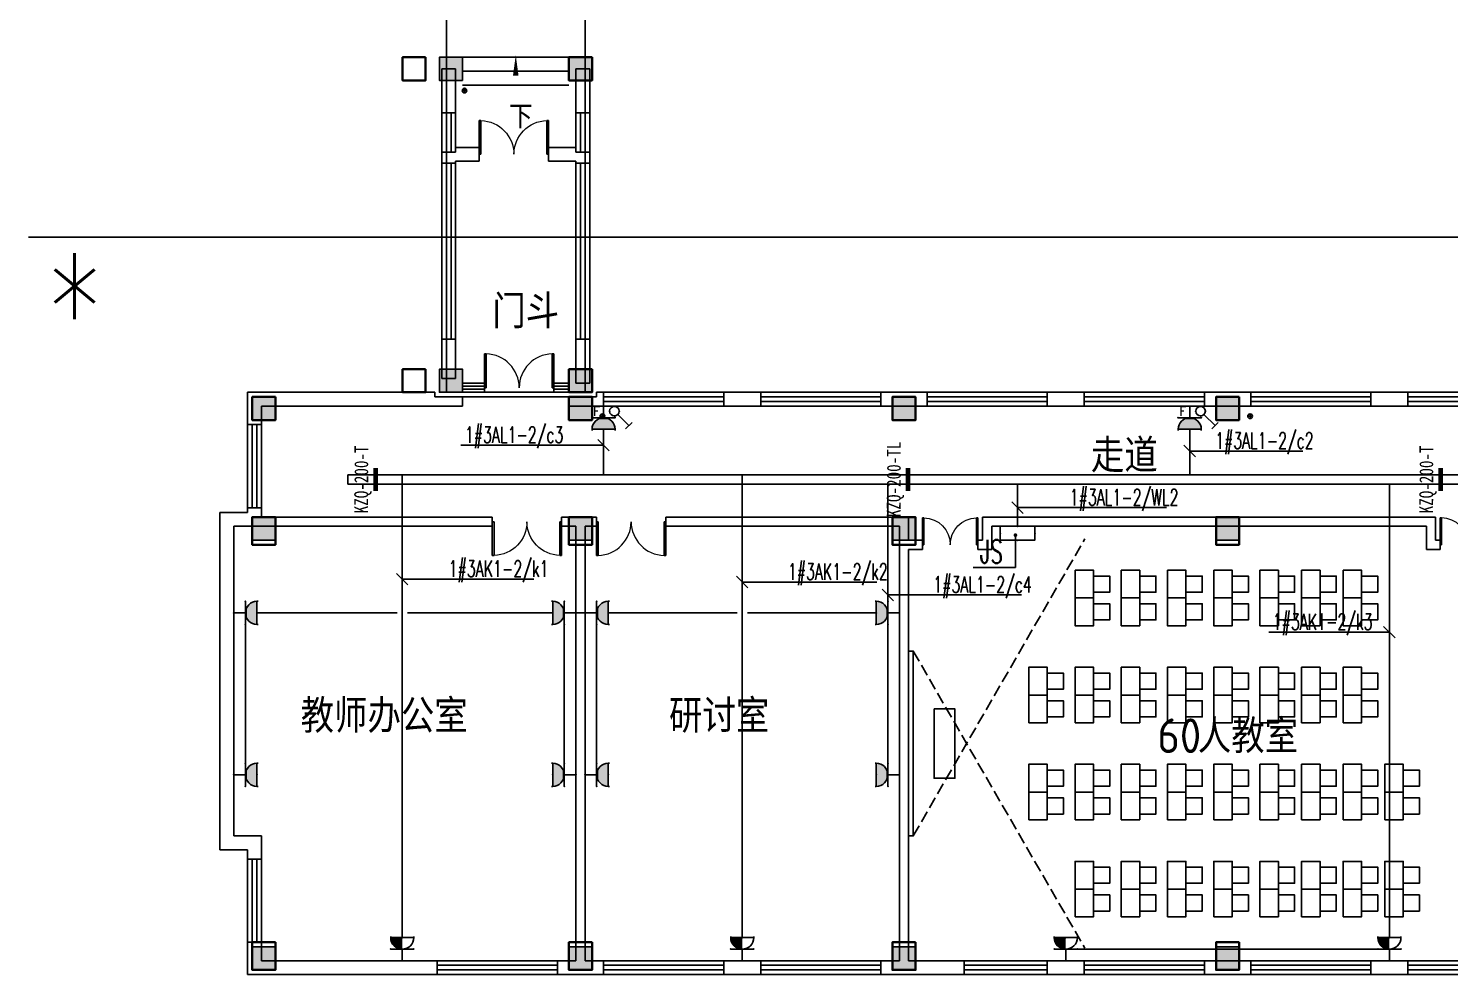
# Model space of a CAD drawing. Extents: x 0 to 302064749, y -59725395 to 1524223.
# Drawn here: x 2056187 to 2086932, y 1418674 to 1439149 of the extents above; entities that cross this region are included whole.
import ezdxf
from ezdxf.enums import TextEntityAlignment as Align

# ---------------------------------------------------------------- set-up
doc = ezdxf.new("R2010")
doc.units = 0
doc.header["$LTSCALE"] = 1000
doc.linetypes.add('DASH', pattern=[0.35, 0.25, -0.1])
for name, color, linetype in [('0-底图', 7, 'Continuous'), ('CABLETRAY', 4, 'Continuous'), ('COLU', 7, 'Continuous'), ('COLU_HATCH', 251, 'Continuous'), ('CURTWALL', 4, 'Continuous'), ('D', 7, 'Continuous'), ('DIM-照明', 3, 'Continuous'), ('DIM_SYMB', 3, 'Continuous'), ('EQUIP-插座', 3, 'Continuous'), ('EQUIP-照明', 3, 'Continuous'), ('EQUIP-箱柜', 3, 'Continuous'), ('PUB_TEXT', 7, 'Continuous'), ('STAIR', 2, 'Continuous'), ('TEL_LEAD', 3, 'Continuous'), ('TEXT', 7, 'Continuous'), ('WALL', 2, 'Continuous'), ('WINDOW', 4, 'Continuous'), ('WIRE-照明', 6, 'Continuous'), ('家具', 8, 'Continuous'), ('抗震支吊架', 2, 'Continuous'), ('排水', 153, 'Continuous'), ('看线', 30, 'Continuous')]:
    doc.layers.add(name, color=color, linetype=linetype)
doc.layers.add('砼柱', color=2, linetype='Continuous', lineweight=35)
doc.styles.add('_TCH_DIM', font='SIMPLEX', dxfattribs={"width": 0.8, "height": 5, "bigfont": 'HZTXT'})
doc.styles.add('_TEL_DIM', font='simplex.shx', dxfattribs={"width": 0.8, "height": 3.5, "bigfont": 'gbcbig.shx'})
doc.styles.add('kzcad', font='', dxfattribs={"width": 0.8})
doc.styles.get("Standard").update_dxf_attribs({"font": 'geniso.shx', "bigfont": 'hztxt.shx'})
doc.styles.get('kzcad').set_extended_font_data('SimSun')

# ---------------------------------------------------------------- blocks, each defined once
blk = doc.blocks.new('$equip$00001764')
for p, q in [((-0.5, 1.05), (-0.5, 1)), ((-0.5, 1), (0.5, 1)), ((0.5, 1.05), (0.5, 1)), ((0.5, 0.5), (-0.5, 0.5)), ((0, 0.5), (0, 0))]:
    blk.add_line(p, q)
blk.add_arc((0, 1), 0.5, 180, 0)
for p in [(-0.5, 0.5), (0, 0), (0.5, 0.5)]:
    blk.add_point(p)
for points in [[(0.433, 0.75), (-0.433, 0.75), (0.5, 1), (-0.5, 1)], [(0.25, 0.567), (-0.25, 0.567), (0.433, 0.75), (-0.433, 0.75)], [(0, 0.5), (0, 0.5), (0.25, 0.567), (-0.25, 0.567)]]:
    blk.add_solid(points)
at = {"color": 7, "style": '_TEL_DIM'}
blk.add_attdef('$TEXT$', text='', height=0.4, dxfattribs=at).set_placement((0.303, 0.211), align=Align.MIDDLE_CENTER)
at = {"color": 7, "style": '_TEL_DIM', "flags": 1}
blk.add_attdef('A', text='', height=0.00002, dxfattribs=at).set_placement((0, 0), align=Align.MIDDLE_CENTER)
blk = doc.blocks.new('$equip$00002327')
for p, q in [((0.147, 0.356), (0.625, 0.833)), ((0.484, 0.975), (0.766, 0.692))]:
    blk.add_line(p, q)
blk.add_circle((0, 0.208), 0.208)
for p in [(-0.208, 0.208), (0, 0.417), (0, 0), (0.208, 0.208)]:
    blk.add_point(p)
at = {"color": 7, "flags": 1}
blk.add_attdef('A', text='', height=0.00002, dxfattribs=at).set_placement((0, 0), align=Align.MIDDLE_CENTER)
blk = doc.blocks.new('$equip$00001239')
for p, q in [((-0.5, 1.05), (-0.5, 1)), ((0.5, 1), (-0.5, 1)), ((0.5, 1.05), (0.5, 1)), ((0.5, 0.5), (-0.5, 0.5)), ((0, 0.5), (0, 0))]:
    blk.add_line(p, q)
blk.add_arc((0, 1), 0.5, 180, 0)
for points in [[(0, 0.75), (-0.433, 0.75), (0, 1), (-0.5, 1)], [(0, 0.567), (-0.25, 0.567), (0, 0.75), (-0.433, 0.75)], [(0, 0.5), (0, 0.5), (0, 0.567), (-0.25, 0.567)]]:
    blk.add_solid(points)
at = {"layer": 'EQUIP-照明'}
for p in [(0, 1), (-0.5, 0.5), (0, 0), (0.5, 0.5)]:
    blk.add_point(p, dxfattribs=at)
at = {"layer": 'EQUIP-照明', "flags": 9}
blk.add_attdef('A', (0, 0), '', height=0.00002, dxfattribs=at)
blk = doc.blocks.new('$equip$00001237')
for p, q in [((-0.5, 1.05), (-0.5, 1)), ((-0.5, 1), (0.5, 1)), ((0.5, 1.05), (0.5, 1)), ((0.5, 0.5), (-0.5, 0.5)), ((0, 0.5), (0, 0))]:
    blk.add_line(p, q)
blk.add_arc((0, 1), 0.5, 180, 0)
for p in [(0, 1), (-0.5, 0.5), (0, 0), (0.5, 0.5)]:
    blk.add_point(p)
for points in [[(0.433, 0.75), (-0.433, 0.75), (0.5, 1), (-0.5, 1)], [(0.25, 0.567), (-0.25, 0.567), (0.433, 0.75), (-0.433, 0.75)], [(0, 0.5), (0, 0.5), (0.25, 0.567), (-0.25, 0.567)]]:
    blk.add_solid(points)
at = {"flags": 9}
blk.add_attdef('A', (0, 0), '', height=0.00002, dxfattribs=at)
blk = doc.blocks.new('gfhj')
at = {"layer": 'WIRE-照明'}
blk.add_line((2103990, -75075), (2053563, -75075), dxfattribs=at)
at = {"layer": 'D', "style": '_TEL_DIM', "width": 0.8}
blk.add_text('*', height=2500, dxfattribs=at).set_placement((2053876, -77918))
blk = doc.blocks.new('js')
at = {"layer": '家具', "linetype": 'DASH'}
for points in [[(569568, 805988), (573281, 812418)], [(569568, 809988), (573281, 803558)]]:
    blk.add_lwpolyline(points, dxfattribs=at)
at = {"layer": '家具'}
for points in [[(573068, 811738), (573068, 811138), (573468, 811138), (573468, 811738)], [(574068, 811738), (574068, 811138), (574468, 811138), (574468, 811738)], [(575068, 811738), (575068, 811138), (575468, 811138), (575468, 811738)], [(576068, 811738), (576068, 811138), (576468, 811138), (576468, 811738)], [(577068, 811738), (577068, 811138), (577468, 811138), (577468, 811738)], [(577968, 811738), (577968, 811138), (578368, 811138), (578368, 811738)], [(578868, 811738), (578868, 811138), (579268, 811138), (579268, 811738)], [(573468, 811613), (573468, 811263), (573818, 811263), (573818, 811613)], [(574468, 811613), (574468, 811263), (574818, 811263), (574818, 811613)], [(575468, 811613), (575468, 811263), (575818, 811263), (575818, 811613)], [(576468, 811613), (576468, 811263), (576818, 811263), (576818, 811613)], [(577468, 811613), (577468, 811263), (577818, 811263), (577818, 811613)], [(578368, 811613), (578368, 811263), (578718, 811263), (578718, 811613)], [(579268, 811613), (579268, 811263), (579618, 811263), (579618, 811613)], [(573068, 811138), (573068, 810538), (573468, 810538), (573468, 811138)], [(574068, 811138), (574068, 810538), (574468, 810538), (574468, 811138)], [(575068, 811138), (575068, 810538), (575468, 810538), (575468, 811138)], [(576068, 811138), (576068, 810538), (576468, 810538), (576468, 811138)], [(577068, 811138), (577068, 810538), (577468, 810538), (577468, 811138)], [(577968, 811138), (577968, 810538), (578368, 810538), (578368, 811138)], [(578868, 811138), (578868, 810538), (579268, 810538), (579268, 811138)], [(573468, 811013), (573468, 810663), (573818, 810663), (573818, 811013)], [(574468, 811013), (574468, 810663), (574818, 810663), (574818, 811013)], [(575468, 811013), (575468, 810663), (575818, 810663), (575818, 811013)], [(576468, 811013), (576468, 810663), (576818, 810663), (576818, 811013)], [(577468, 811013), (577468, 810663), (577818, 810663), (577818, 811013)], [(578368, 811013), (578368, 810663), (578718, 810663), (578718, 811013)], [(579268, 811013), (579268, 810663), (579618, 810663), (579618, 811013)], [(569468, 805988), (569468, 809988), (569568, 809988), (569568, 805988)], [(572068, 809038), (572068, 809638), (572468, 809638), (572468, 809038)], [(573068, 809038), (573068, 809638), (573468, 809638), (573468, 809038)], [(574068, 809038), (574068, 809638), (574468, 809638), (574468, 809038)], [(575068, 809038), (575068, 809638), (575468, 809638), (575468, 809038)], [(576068, 809038), (576068, 809638), (576468, 809638), (576468, 809038)], [(577068, 809038), (577068, 809638), (577468, 809638), (577468, 809038)], [(577968, 809038), (577968, 809638), (578368, 809638), (578368, 809038)], [(578868, 809038), (578868, 809638), (579268, 809638), (579268, 809038)], [(572468, 809163), (572468, 809513), (572818, 809513), (572818, 809163)], [(573468, 809163), (573468, 809513), (573818, 809513), (573818, 809163)], [(574468, 809163), (574468, 809513), (574818, 809513), (574818, 809163)], [(575468, 809163), (575468, 809513), (575818, 809513), (575818, 809163)], [(576468, 809163), (576468, 809513), (576818, 809513), (576818, 809163)], [(577468, 809163), (577468, 809513), (577818, 809513), (577818, 809163)], [(578368, 809163), (578368, 809513), (578718, 809513), (578718, 809163)], [(579268, 809163), (579268, 809513), (579618, 809513), (579618, 809163)], [(572068, 808438), (572068, 809038), (572468, 809038), (572468, 808438)], [(572468, 808563), (572468, 808913), (572818, 808913), (572818, 808563)], [(573068, 808438), (573068, 809038), (573468, 809038), (573468, 808438)], [(573468, 808563), (573468, 808913), (573818, 808913), (573818, 808563)], [(574068, 808438), (574068, 809038), (574468, 809038), (574468, 808438)], [(574468, 808563), (574468, 808913), (574818, 808913), (574818, 808563)], [(575068, 808438), (575068, 809038), (575468, 809038), (575468, 808438)], [(575468, 808563), (575468, 808913), (575818, 808913), (575818, 808563)], [(576068, 808438), (576068, 809038), (576468, 809038), (576468, 808438)], [(576468, 808563), (576468, 808913), (576818, 808913), (576818, 808563)], [(577068, 808438), (577068, 809038), (577468, 809038), (577468, 808438)], [(577468, 808563), (577468, 808913), (577818, 808913), (577818, 808563)], [(577968, 808438), (577968, 809038), (578368, 809038), (578368, 808438)], [(578368, 808563), (578368, 808913), (578718, 808913), (578718, 808563)], [(578868, 808438), (578868, 809038), (579268, 809038), (579268, 808438)], [(579268, 808563), (579268, 808913), (579618, 808913), (579618, 808563)], [(570018, 808738), (570468, 808738), (570468, 807238), (570018, 807238)], [(572068, 806938), (572068, 807538), (572468, 807538), (572468, 806938)], [(572468, 807063), (572468, 807413), (572818, 807413), (572818, 807063)], [(573068, 806938), (573068, 807538), (573468, 807538), (573468, 806938)], [(573468, 807063), (573468, 807413), (573818, 807413), (573818, 807063)], [(574068, 806938), (574068, 807538), (574468, 807538), (574468, 806938)], [(574468, 807063), (574468, 807413), (574818, 807413), (574818, 807063)], [(575068, 806938), (575068, 807538), (575468, 807538), (575468, 806938)], [(575468, 807063), (575468, 807413), (575818, 807413), (575818, 807063)], [(576068, 806938), (576068, 807538), (576468, 807538), (576468, 806938)], [(576468, 807063), (576468, 807413), (576818, 807413), (576818, 807063)], [(577068, 806938), (577068, 807538), (577468, 807538), (577468, 806938)], [(577468, 807063), (577468, 807413), (577818, 807413), (577818, 807063)], [(577968, 806938), (577968, 807538), (578368, 807538), (578368, 806938)], [(578368, 807063), (578368, 807413), (578718, 807413), (578718, 807063)], [(578868, 806938), (578868, 807538), (579268, 807538), (579268, 806938)], [(579268, 807063), (579268, 807413), (579618, 807413), (579618, 807063)], [(579768, 806938), (579768, 807538), (580168, 807538), (580168, 806938)], [(580168, 807063), (580168, 807413), (580518, 807413), (580518, 807063)], [(572068, 806338), (572068, 806938), (572468, 806938), (572468, 806338)], [(572468, 806463), (572468, 806813), (572818, 806813), (572818, 806463)], [(573068, 806338), (573068, 806938), (573468, 806938), (573468, 806338)], [(573468, 806463), (573468, 806813), (573818, 806813), (573818, 806463)], [(574068, 806338), (574068, 806938), (574468, 806938), (574468, 806338)], [(574468, 806463), (574468, 806813), (574818, 806813), (574818, 806463)], [(575068, 806338), (575068, 806938), (575468, 806938), (575468, 806338)], [(575468, 806463), (575468, 806813), (575818, 806813), (575818, 806463)], [(576068, 806338), (576068, 806938), (576468, 806938), (576468, 806338)], [(576468, 806463), (576468, 806813), (576818, 806813), (576818, 806463)], [(577068, 806338), (577068, 806938), (577468, 806938), (577468, 806338)], [(577468, 806463), (577468, 806813), (577818, 806813), (577818, 806463)], [(577968, 806338), (577968, 806938), (578368, 806938), (578368, 806338)], [(578368, 806463), (578368, 806813), (578718, 806813), (578718, 806463)], [(578868, 806338), (578868, 806938), (579268, 806938), (579268, 806338)], [(579268, 806463), (579268, 806813), (579618, 806813), (579618, 806463)], [(579768, 806338), (579768, 806938), (580168, 806938), (580168, 806338)], [(580168, 806463), (580168, 806813), (580518, 806813), (580518, 806463)], [(573068, 804838), (573068, 805438), (573468, 805438), (573468, 804838)], [(573468, 804963), (573468, 805313), (573818, 805313), (573818, 804963)], [(574068, 804838), (574068, 805438), (574468, 805438), (574468, 804838)], [(574468, 804963), (574468, 805313), (574818, 805313), (574818, 804963)], [(575068, 804838), (575068, 805438), (575468, 805438), (575468, 804838)], [(575468, 804963), (575468, 805313), (575818, 805313), (575818, 804963)], [(576068, 804838), (576068, 805438), (576468, 805438), (576468, 804838)], [(576468, 804963), (576468, 805313), (576818, 805313), (576818, 804963)], [(577068, 804838), (577068, 805438), (577468, 805438), (577468, 804838)], [(577468, 804963), (577468, 805313), (577818, 805313), (577818, 804963)], [(577968, 804838), (577968, 805438), (578368, 805438), (578368, 804838)], [(578368, 804963), (578368, 805313), (578718, 805313), (578718, 804963)], [(578868, 804838), (578868, 805438), (579268, 805438), (579268, 804838)], [(579268, 804963), (579268, 805313), (579618, 805313), (579618, 804963)], [(579768, 804838), (579768, 805438), (580168, 805438), (580168, 804838)], [(580168, 804963), (580168, 805313), (580518, 805313), (580518, 804963)], [(573068, 804238), (573068, 804838), (573468, 804838), (573468, 804238)], [(573468, 804363), (573468, 804713), (573818, 804713), (573818, 804363)], [(574068, 804238), (574068, 804838), (574468, 804838), (574468, 804238)], [(574468, 804363), (574468, 804713), (574818, 804713), (574818, 804363)], [(575068, 804238), (575068, 804838), (575468, 804838), (575468, 804238)], [(575468, 804363), (575468, 804713), (575818, 804713), (575818, 804363)], [(576068, 804238), (576068, 804838), (576468, 804838), (576468, 804238)], [(576468, 804363), (576468, 804713), (576818, 804713), (576818, 804363)], [(577068, 804238), (577068, 804838), (577468, 804838), (577468, 804238)], [(577468, 804363), (577468, 804713), (577818, 804713), (577818, 804363)], [(577968, 804238), (577968, 804838), (578368, 804838), (578368, 804238)], [(578368, 804363), (578368, 804713), (578718, 804713), (578718, 804363)], [(578868, 804238), (578868, 804838), (579268, 804838), (579268, 804238)], [(579268, 804363), (579268, 804713), (579618, 804713), (579618, 804363)], [(579768, 804238), (579768, 804838), (580168, 804838), (580168, 804238)], [(580168, 804363), (580168, 804713), (580518, 804713), (580518, 804363)]]:
    blk.add_lwpolyline(points, close=True, dxfattribs=at)
blk = doc.blocks.new('ng')
at = {"layer": '排水'}
for p, q in [((345991, 781358), (346091, 781358)), ((346041, 781408), (346041, 781308))]:
    blk.add_line(p, q, dxfattribs=at)
blk.add_circle((346041, 781358), 50, dxfattribs=at)
blk = doc.blocks.new('1111')
at = {"layer": 'COLU_HATCH'}
h = blk.add_hatch(color=256, dxfattribs=at)
h.dxf.hatch_style = 1
h.paths.add_polyline_path([(1103542, 1047441), (1103542, 1047941), (1103042, 1047941), (1103042, 1047441)])
h = blk.add_hatch(color=256, dxfattribs=at)
h.dxf.hatch_style = 1
h.paths.add_polyline_path([(1106342, 1047441), (1106342, 1047941), (1105842, 1047941), (1105842, 1047441)])
h = blk.add_hatch(color=256, dxfattribs=at)
h.dxf.hatch_style = 1
h.paths.add_polyline_path([(1103542, 1040691), (1103542, 1041191), (1103042, 1041191), (1103042, 1040691)])
h = blk.add_hatch(color=256, dxfattribs=at)
h.dxf.hatch_style = 1
h.paths.add_polyline_path([(1106342, 1040691), (1106342, 1041191), (1105842, 1041191), (1105842, 1040691)])
h = blk.add_hatch(color=256, dxfattribs=at)
h.dxf.hatch_style = 1
h.paths.add_polyline_path([(1099492, 1040091), (1099492, 1040591), (1098992, 1040591), (1098992, 1040091)])
h = blk.add_hatch(color=256, dxfattribs=at)
h.dxf.hatch_style = 1
h.paths.add_polyline_path([(1106342, 1040091), (1106342, 1040591), (1105842, 1040591), (1105842, 1040091)])
h = blk.add_hatch(color=256, dxfattribs=at)
h.dxf.hatch_style = 1
h.paths.add_polyline_path([(1113342, 1040091), (1113342, 1040591), (1112842, 1040591), (1112842, 1040091)])
h = blk.add_hatch(color=256, dxfattribs=at)
h.dxf.hatch_style = 1
h.paths.add_polyline_path([(1120342, 1040091), (1120342, 1040591), (1119842, 1040591), (1119842, 1040091)])
h = blk.add_hatch(color=256, dxfattribs=at)
h.dxf.hatch_style = 1
h.paths.add_polyline_path([(1099492, 1037491), (1099492, 1037991), (1098992, 1037991), (1098992, 1037491)])
h = blk.add_hatch(color=256, dxfattribs=at)
h.dxf.hatch_style = 1
h.paths.add_polyline_path([(1106342, 1037491), (1106342, 1037991), (1105842, 1037991), (1105842, 1037491)])
h = blk.add_hatch(color=256, dxfattribs=at)
h.dxf.hatch_style = 1
h.paths.add_polyline_path([(1113342, 1037491), (1113342, 1037991), (1112842, 1037991), (1112842, 1037491)])
h = blk.add_hatch(color=256, dxfattribs=at)
h.dxf.hatch_style = 1
h.paths.add_polyline_path([(1120342, 1037491), (1120342, 1037991), (1119842, 1037991), (1119842, 1037491)])
h = blk.add_hatch(color=256, dxfattribs=at)
h.dxf.hatch_style = 1
h.paths.add_polyline_path([(1099492, 1028191), (1099492, 1028691), (1098992, 1028691), (1098992, 1028191)])
h = blk.add_hatch(color=256, dxfattribs=at)
h.dxf.hatch_style = 1
h.paths.add_polyline_path([(1106342, 1028191), (1106342, 1028691), (1105842, 1028691), (1105842, 1028191)])
h = blk.add_hatch(color=256, dxfattribs=at)
h.dxf.hatch_style = 1
h.paths.add_polyline_path([(1113342, 1028191), (1113342, 1028691), (1112842, 1028691), (1112842, 1028191)])
h = blk.add_hatch(color=256, dxfattribs=at)
h.dxf.hatch_style = 1
h.paths.add_polyline_path([(1120342, 1028191), (1120342, 1028691), (1119842, 1028691), (1119842, 1028191)])
at = {"layer": 'COLU'}
for points in [[(1103542, 1047441), (1103542, 1047941), (1103042, 1047941), (1103042, 1047441)], [(1106342, 1047441), (1106342, 1047941), (1105842, 1047941), (1105842, 1047441)], [(1103542, 1040691), (1103542, 1041191), (1103042, 1041191), (1103042, 1040691)], [(1106342, 1040691), (1106342, 1041191), (1105842, 1041191), (1105842, 1040691)], [(1099492, 1040091), (1099492, 1040591), (1098992, 1040591), (1098992, 1040091)], [(1106342, 1040091), (1106342, 1040591), (1105842, 1040591), (1105842, 1040091)], [(1113342, 1040091), (1113342, 1040591), (1112842, 1040591), (1112842, 1040091)], [(1120342, 1040091), (1120342, 1040591), (1119842, 1040591), (1119842, 1040091)], [(1099492, 1037491), (1099492, 1037991), (1098992, 1037991), (1098992, 1037491)], [(1106342, 1037491), (1106342, 1037991), (1105842, 1037991), (1105842, 1037491)], [(1113342, 1037491), (1113342, 1037991), (1112842, 1037991), (1112842, 1037491)], [(1120342, 1037491), (1120342, 1037991), (1119842, 1037991), (1119842, 1037491)], [(1099492, 1028191), (1099492, 1028691), (1098992, 1028691), (1098992, 1028191)], [(1106342, 1028191), (1106342, 1028691), (1105842, 1028691), (1105842, 1028191)], [(1113342, 1028191), (1113342, 1028691), (1112842, 1028691), (1112842, 1028191)], [(1120342, 1028191), (1120342, 1028691), (1119842, 1028691), (1119842, 1028191)]]:
    blk.add_lwpolyline(points, close=True, dxfattribs=at)
blk = doc.blocks.new('rtyu')
at = {"layer": '砼柱', "lineweight": 35}
for points in [[(2824858, 663590), (2824358, 663590), (2824358, 663090), (2824858, 663090)], [(2824858, 663590), (2824358, 663590), (2824358, 663090), (2824858, 663090)], [(2828458, 663590), (2827958, 663590), (2827958, 663090), (2828458, 663090)], [(2828458, 663590), (2827958, 663590), (2827958, 663090), (2828458, 663090)], [(2824858, 656840), (2824358, 656840), (2824358, 656340), (2824858, 656340)], [(2824858, 656840), (2824358, 656840), (2824358, 656340), (2824858, 656340)], [(2828458, 656840), (2827958, 656840), (2827958, 656340), (2828458, 656340)], [(2828458, 656840), (2827958, 656840), (2827958, 656340), (2828458, 656340)], [(2821608, 656240), (2821108, 656240), (2821108, 655740), (2821608, 655740)], [(2821608, 656240), (2821108, 656240), (2821108, 655740), (2821608, 655740)], [(2828458, 656240), (2827958, 656240), (2827958, 655740), (2828458, 655740)], [(2828458, 656240), (2827958, 656240), (2827958, 655740), (2828458, 655740)], [(2835458, 656240), (2834958, 656240), (2834958, 655740), (2835458, 655740)], [(2835458, 656240), (2834958, 656240), (2834958, 655740), (2835458, 655740)], [(2842458, 656240), (2841958, 656240), (2841958, 655740), (2842458, 655740)], [(2842458, 656240), (2841958, 656240), (2841958, 655740), (2842458, 655740)], [(2821608, 653640), (2821108, 653640), (2821108, 653040), (2821608, 653040)], [(2821608, 653640), (2821108, 653640), (2821108, 653040), (2821608, 653040)], [(2828458, 653640), (2827958, 653640), (2827958, 653040), (2828458, 653040)], [(2828458, 653640), (2827958, 653640), (2827958, 653040), (2828458, 653040)], [(2835458, 653640), (2834958, 653640), (2834958, 653040), (2835458, 653040)], [(2835458, 653640), (2834958, 653640), (2834958, 653040), (2835458, 653040)], [(2842458, 653640), (2841958, 653640), (2841958, 653040), (2842458, 653040)], [(2842458, 653640), (2841958, 653640), (2841958, 653040), (2842458, 653040)], [(2821608, 644440), (2821108, 644440), (2821108, 643840), (2821608, 643840)], [(2821608, 644440), (2821108, 644440), (2821108, 643840), (2821608, 643840)], [(2828458, 644440), (2827958, 644440), (2827958, 643840), (2828458, 643840)], [(2828458, 644440), (2827958, 644440), (2827958, 643840), (2828458, 643840)], [(2835458, 644440), (2834958, 644440), (2834958, 643840), (2835458, 643840)], [(2835458, 644440), (2834958, 644440), (2834958, 643840), (2835458, 643840)], [(2842458, 644440), (2841958, 644440), (2841958, 643840), (2842458, 643840)], [(2842458, 644440), (2841958, 644440), (2841958, 643840), (2842458, 643840)]]:
    blk.add_lwpolyline(points, close=True, dxfattribs=at)
blk = doc.blocks.new('A$C6D717843')
at = {"layer": 'TEXT'}
blk.add_blockref('rtyu', (-2821208, -641940), dxfattribs=at)
blk = doc.blocks.new('$WINLIB2D$00000001')
at = {"color": 0}
for points in [[(-0.5, 0.5), (-0.5, -0.5)], [(-0.5, 0.5), (0.5, 0.5)], [(0.5, -0.5), (0.5, 0.5)], [(0.5, 0.1667), (-0.5, 0.1667)], [(0.5, -0.1667), (-0.5, -0.1667)], [(-0.5, -0.5), (0.5, -0.5)]]:
    blk.add_lwpolyline(points, dxfattribs=at)
blk = doc.blocks.new('$DorLib2D$00000002')
for p, q in [((-0.5, 0), (-0.5, 0.4875)), ((-0.475, 0.4875), (-0.5, 0.4875)), ((-0.475, 0), (-0.475, 0.4875)), ((0.475, 0), (0.475, 0.4875)), ((0.475, 0.4875), (0.5, 0.4875)), ((0.5, 0), (0.5, 0.4875)), ((-0.5, 0), (-0.475, 0)), ((0.5, 0), (0.475, 0))]:
    blk.add_line(p, q)
at = {"lineweight": 13}
for centre, start, end in [((-0.4875, 0), 0, 88.53072), ((0.4875, 0), 91.46928, 180)]:
    blk.add_arc(centre, 0.4875, start, end, dxfattribs=at)
blk = doc.blocks.new('gfhjghj')
blk.add_lwpolyline([(1067682.7, -47149.9), (1067682.7, -47649.9), (1068182.7, -47649.9)])
at = {"layer": 'CURTWALL'}
for p, q in [((1068656.6, -47449.9), (1068182.7, -47449.9)), ((1068182.7, -47449.9), (1068182.7, -47649.9)), ((1068182.7, -47516.6), (1068656.6, -47516.6)), ((1068182.7, -47583.3), (1068656.6, -47583.3)), ((1068182.7, -47649.9), (1068656.6, -47649.9)), ((1068656.6, -47649.9), (1068656.6, -47449.9)), ((1070482.7, -47449.9), (1070156.6, -47449.9)), ((1070156.6, -47449.9), (1070156.6, -47649.9)), ((1070156.6, -47516.6), (1070482.7, -47516.6)), ((1070156.6, -47583.3), (1070482.7, -47583.3)), ((1070156.6, -47649.9), (1070482.7, -47649.9)), ((1070482.7, -47649.9), (1070482.7, -47449.9))]:
    blk.add_line(p, q, dxfattribs=at)
at = {"layer": 'DIM_SYMB'}
blk.add_lwpolyline([(1069332.7, -41258.7, 0, 0, 0), (1069332.7, -40349.9, 0, 120, 0), (1069332.7, -40799.9, 0, 0, 0)], format="xyseb", dxfattribs=at)
at = {"layer": 'STAIR'}
for p, q in [((1068182.7, -40399.9), (1070482.7, -40399.9)), ((1068182.7, -40699.9), (1070482.7, -40699.9)), ((1068182.7, -40999.9), (1070482.7, -40999.9))]:
    blk.add_line(p, q, dxfattribs=at)
at = {"layer": 'WALL'}
for p, q in [((1067732.7, -42549.9), (1067732.7, -40649.9)), ((1067732.7, -40649.9), (1068032.7, -40649.9)), ((1068032.7, -42349.9), (1068032.7, -40649.9)), ((1070632.7, -42349.9), (1070632.7, -40649.9)), ((1070632.7, -40649.9), (1070932.7, -40649.9)), ((1070932.7, -42549.9), (1070932.7, -40649.9)), ((1068542.7, -42349.9), (1068032.7, -42349.9)), ((1068542.7, -42649.9), (1068542.7, -42349.9)), ((1070632.7, -42349.9), (1070042.7, -42349.9)), ((1070042.7, -42349.9), (1070042.7, -42649.9)), ((1067732.7, -42549.9), (1067732.7, -42689.9)), ((1067732.7, -42689.9), (1068032.7, -42689.9)), ((1068032.7, -42689.9), (1068032.7, -42649.9)), ((1068032.7, -42649.9), (1068542.7, -42649.9)), ((1070042.7, -42649.9), (1070632.7, -42649.9)), ((1070632.7, -42649.9), (1070632.7, -42689.9)), ((1070632.7, -42689.9), (1070932.7, -42689.9)), ((1070932.7, -42689.9), (1070932.7, -42549.9)), ((1068032.7, -46499.9), (1067732.7, -46499.9)), ((1067732.7, -46499.9), (1067732.7, -47349.9)), ((1068032.7, -47349.9), (1068032.7, -46499.9)), ((1070932.7, -46499.9), (1070632.7, -46499.9)), ((1070632.7, -46499.9), (1070632.7, -47449.9)), ((1070932.7, -47449.9), (1070932.7, -46499.9)), ((1063532.7, -47649.9), (1067582.7, -47649.9)), ((1063532.7, -47649.9), (1063532.7, -48349.9)), ((1067582.7, -47649.9), (1067582.7, -47749.9)), ((1067732.7, -47349.9), (1068032.7, -47349.9)), ((1070632.7, -47449.9), (1070932.7, -47449.9)), ((1071232.7, -47649.9), (1071082.7, -47649.9)), ((1071082.7, -47649.9), (1071082.7, -47749.9)), ((1071232.7, -47949.9), (1071232.7, -47649.9)), ((1074632.7, -47649.9), (1073832.7, -47649.9)), ((1073832.7, -47649.9), (1073832.7, -47949.9)), ((1074632.7, -47949.9), (1074632.7, -47649.9)), ((1078232.7, -47649.9), (1077232.7, -47649.9)), ((1077232.7, -47649.9), (1077232.7, -47949.9)), ((1078232.7, -47949.9), (1078232.7, -47649.9)), ((1081632.7, -47649.9), (1080832.7, -47649.9)), ((1080832.7, -47649.9), (1080832.7, -47949.9)), ((1081632.7, -47949.9), (1081632.7, -47649.9)), ((1085232.7, -47649.9), (1084232.7, -47649.9)), ((1084232.7, -47649.9), (1084232.7, -47949.9)), ((1085232.7, -47949.9), (1085232.7, -47649.9)), ((1088632.7, -47649.9), (1087832.7, -47649.9)), ((1087832.7, -47649.9), (1087832.7, -47949.9)), ((1088632.7, -47949.9), (1088632.7, -47649.9)), ((1063832.7, -47949.9), (1067582.7, -47949.9)), ((1063832.7, -48349.9), (1063832.7, -47949.9)), ((1067582.7, -47749.9), (1068182.7, -47749.9)), ((1067582.7, -47949.9), (1068182.7, -47949.9)), ((1068182.7, -47749.9), (1068182.7, -47949.9)), ((1070482.7, -47749.9), (1071082.7, -47749.9)), ((1070482.7, -47749.9), (1070482.7, -47949.9)), ((1070482.7, -47949.9), (1071082.7, -47949.9)), ((1071082.7, -47949.9), (1071232.7, -47949.9)), ((1073832.7, -47949.9), (1074632.7, -47949.9)), ((1077232.7, -47949.9), (1078232.7, -47949.9)), ((1080832.7, -47949.9), (1081632.7, -47949.9)), ((1084232.7, -47949.9), (1085232.7, -47949.9)), ((1087832.7, -47949.9), (1088632.7, -47949.9)), ((1063532.7, -48349.9), (1063832.7, -48349.9)), ((1063532.7, -50249.9), (1062932.7, -50249.9)), ((1062932.7, -50249.9), (1062932.7, -57549.9)), ((1063832.7, -50149.9), (1063532.7, -50149.9)), ((1063532.7, -50149.9), (1063532.7, -50249.9)), ((1063832.7, -50349.9), (1063832.7, -50149.9)), ((1068825.2, -50349.9), (1063832.7, -50349.9)), ((1068825.2, -50549.9), (1068825.2, -50349.9)), ((1070732.7, -50349.9), (1070325.2, -50349.9)), ((1070325.2, -50349.9), (1070325.2, -50549.9)), ((1071079, -50349.9), (1070732.7, -50349.9)), ((1071079, -50549.9), (1071079, -50349.9)), ((1077832.7, -50349.9), (1072579, -50349.9)), ((1072579, -50349.9), (1072579, -50549.9)), ((1077832.7, -50349.9), (1077832.7, -50849.9)), ((1079432.7, -50349.9), (1089232.7, -50349.9)), ((1079432.7, -50349.9), (1079432.7, -50849.9)), ((1089232.7, -50349.9), (1089232.7, -50849.9)), ((1063732.7, -50549.9), (1063232.7, -50549.9)), ((1063232.7, -50549.9), (1063232.7, -57249.9)), ((1063732.7, -50549.9), (1068825.2, -50549.9)), ((1070325.2, -50549.9), (1070632.7, -50549.9)), ((1070632.7, -50549.9), (1070632.7, -59949.9)), ((1070832.7, -50549.9), (1070832.7, -59949.9)), ((1070832.7, -50549.9), (1071079, -50549.9)), ((1072579, -50549.9), (1077632.7, -50549.9)), ((1077632.7, -50549.9), (1077632.7, -50949.9)), ((1079632.7, -50549.9), (1089032.7, -50549.9)), ((1079632.7, -50549.9), (1079632.7, -50849.9)), ((1089032.7, -50549.9), (1089032.7, -51049.9)), ((1077632.7, -50949.9), (1077632.7, -59949.9)), ((1078132.7, -50849.9), (1077832.7, -50849.9)), ((1078132.7, -51049.9), (1078132.7, -50849.9)), ((1079432.7, -50849.9), (1079332.7, -50849.9)), ((1079332.7, -50849.9), (1079332.7, -51049.9)), ((1079632.7, -50849.9), (1079632.7, -50849.9)), ((1079632.7, -50849.9), (1079632.7, -51049.9)), ((1089332.7, -50849.9), (1089232.7, -50849.9)), ((1089332.7, -51049.9), (1089332.7, -50849.9)), ((1077832.7, -51049.9), (1078132.7, -51049.9)), ((1077832.7, -51049.9), (1077832.7, -59949.9)), ((1079332.7, -51049.9), (1079532.7, -51049.9)), ((1079532.7, -51049.9), (1079632.7, -51049.9)), ((1089032.7, -51049.9), (1089332.7, -51049.9)), ((1063232.7, -57249.9), (1063832.7, -57249.9)), ((1063832.7, -57749.9), (1063832.7, -57249.9)), ((1062932.7, -57549.9), (1063532.7, -57549.9)), ((1063532.7, -57549.9), (1063532.7, -57749.9)), ((1063532.7, -57749.9), (1063832.7, -57749.9)), ((1063832.7, -59549.9), (1063532.7, -59549.9)), ((1063532.7, -59549.9), (1063532.7, -60249.9)), ((1063832.7, -59949.9), (1063832.7, -59549.9)), ((1067632.7, -59949.9), (1063832.7, -59949.9)), ((1067632.7, -60249.9), (1067632.7, -59949.9)), ((1070632.7, -59949.9), (1070232.7, -59949.9)), ((1070232.7, -59949.9), (1070232.7, -60249.9)), ((1071232.7, -59949.9), (1070832.7, -59949.9)), ((1071232.7, -60249.9), (1071232.7, -59949.9)), ((1074632.7, -59949.9), (1073832.7, -59949.9)), ((1073832.7, -59949.9), (1073832.7, -60249.9)), ((1074632.7, -60249.9), (1074632.7, -59949.9)), ((1077632.7, -59949.9), (1077232.7, -59949.9)), ((1077232.7, -59949.9), (1077232.7, -60249.9)), ((1079032.7, -59949.9), (1077832.7, -59949.9)), ((1079032.7, -60249.9), (1079032.7, -59949.9)), ((1081632.7, -59949.9), (1080832.7, -59949.9)), ((1080832.7, -59949.9), (1080832.7, -60249.9)), ((1081632.7, -60249.9), (1081632.7, -59949.9)), ((1085232.7, -59949.9), (1084232.7, -59949.9)), ((1084232.7, -59949.9), (1084232.7, -60249.9)), ((1085232.7, -60249.9), (1085232.7, -59949.9)), ((1088632.7, -59949.9), (1087832.7, -59949.9)), ((1087832.7, -59949.9), (1087832.7, -60249.9)), ((1088632.7, -60249.9), (1088632.7, -59949.9)), ((1063532.7, -60249.9), (1067632.7, -60249.9)), ((1070232.7, -60249.9), (1070732.7, -60249.9)), ((1070732.7, -60249.9), (1071232.7, -60249.9)), ((1073832.7, -60249.9), (1074632.7, -60249.9)), ((1077232.7, -60249.9), (1077732.7, -60249.9)), ((1077732.7, -60249.9), (1079032.7, -60249.9)), ((1080832.7, -60249.9), (1081632.7, -60249.9)), ((1084232.7, -60249.9), (1085232.7, -60249.9)), ((1087832.7, -60249.9), (1088632.7, -60249.9))]:
    blk.add_line(p, q, dxfattribs=at)
at = {"layer": '看线'}
for p, q in [((1070432.7, -47649.9), (1068072.7, -47649.9)), ((1067932.7, -47749.9), (1070732.7, -47749.9))]:
    blk.add_line(p, q, dxfattribs=at)
blk.add_lwpolyline([(1070832.7, -27349.9), (1067832.7, -27349.9), (1067832.7, -40349.9), (1067832.7, -47649.9), (1070832.7, -47649.9), (1070832.7, -40349.9)], close=True, dxfattribs=at)
for name, p in [('A$C6D717843', (1063732.7, -62049.9)), ('1111', (-35359.3, -1088341))]:
    blk.add_blockref(name, p)
at = {"layer": 'WINDOW'}
for name, p, xscale, yscale, zscale, rotation in [('$WINLIB2D$00000001', (1067882.7, -42024.9), -850, 300, 300, 270), ('$DorLib2D$00000002', (1069292.7, -42499.9), -1500, 1500, 300, 359.9999999841155), ('$WINLIB2D$00000001', (1070782.7, -42024.9), 850, 300, 300, 90), ('$WINLIB2D$00000001', (1067882.7, -44594.9), -3810.000000000001, 300.0000000000001, 300, 270), ('$WINLIB2D$00000001', (1070782.7, -44594.9), 3810, 300, 300, 90), ('$WINLIB2D$00000001', (1072532.7, -47799.9), 2600, 300, 300, 1.642450161635112e-08), ('$WINLIB2D$00000001', (1075932.7, -47799.9), 2600, 300, 300, 1.642450161635112e-08), ('$WINLIB2D$00000001', (1079532.7, -47799.9), 2600, 300, 300, 1.642450161635112e-08), ('$WINLIB2D$00000001', (1082932.7, -47799.9), 2600, 300, 300, 1.642450161635112e-08), ('$WINLIB2D$00000001', (1086532.7, -47799.9), 2600, 300, 300, 1.642450161635112e-08), ('$WINLIB2D$00000001', (1089932.7, -47799.9), 2600, 300, 300, 1.642450161635112e-08), ('$WINLIB2D$00000001', (1063682.7, -49249.9), 1800, 300, 300, 270), ('$DorLib2D$00000002', (1078732.7, -50949.9), -1200, 1200, 200, 1.580815478519071e-08), ('$DorLib2D$00000002', (1089932.7, -50949.9), 1200, 1200, 200, 359.9999999822116), ('$DorLib2D$00000002', (1069575.2, -50449.9), -1500, 1500, 200, 180.0000000325635), ('$DorLib2D$00000002', (1071829, -50449.9), 1500, 1500, 200, 180.0000000325625), ('$WINLIB2D$00000001', (1063682.7, -58649.9), 1800, 300, 300, 270), ('$WINLIB2D$00000001', (1068932.7, -60099.9), -2600, 300, 300, 1.581199171596381e-08), ('$WINLIB2D$00000001', (1072532.7, -60099.9), 2600, 300, 300, 1.58119641583691e-08), ('$WINLIB2D$00000001', (1075932.7, -60099.9), 2600, 300, 300, 1.58119641583691e-08), ('$WINLIB2D$00000001', (1079932.7, -60099.9), -1800, 300, 300, 1.581175190779049e-08), ('$WINLIB2D$00000001', (1082932.7, -60099.9), 2600, 300, 300, 1.581174429048954e-08), ('$WINLIB2D$00000001', (1086532.7, -60099.9), 2600, 300, 300, 1.581174429048954e-08), ('$WINLIB2D$00000001', (1089532.7, -60099.9), -1800, 300, 300, 1.581175190779049e-08)]:
    blk.add_blockref(name, p, dxfattribs=dict(at, xscale=xscale, yscale=yscale, zscale=zscale, rotation=rotation))
at = {"layer": 'WINDOW', "xscale": 1500, "yscale": 1500, "zscale": 200}
blk.add_blockref('$DorLib2D$00000002', (1069406.6, -47549.9), dxfattribs=at)
at = {"layer": '家具'}
blk.add_blockref('js', (508364.6, -863238.3), dxfattribs=at)
at = {"layer": '排水'}
for p in [(722182.9, -822479.8), (725167.1, -829525.1), (739179, -829525.1)]:
    blk.add_blockref('ng', p, dxfattribs=at)
at = {"layer": 'PUB_TEXT', "style": '_TCH_DIM'}
blk.add_text('下', height=506.4, dxfattribs=at).set_placement((1069190.3, -41941.2))
at = {"layer": 'PUB_TEXT'}
for s, height, p in [('门斗', 723.4, (1068824.5, -46265.2)), ('走道', 723.4, (1081775.6, -49383)), ('教师办公室', 723.4, (1064678.1, -55018.3)), ('研讨室', 723.4, (1072648.1, -55018.3)), ('60', 750, (1083212.4, -55456.9)), ('人教室', 723.4, (1084087.4, -55456.9))]:
    blk.add_text(s, height=height, dxfattribs=at).set_placement(p)
blk = doc.blocks.new('$equip$00002928')
for p, q in [((-0.75, 0.6), (-0.75, 0)), ((0.75, 0.6), (-0.75, 0.6)), ((0.75, 0), (0.75, 0.6)), ((-0.75, 0), (0.75, 0))]:
    blk.add_line(p, q)
at = {"const_width": 0.04}
blk.add_lwpolyline([(-0.75, 0.6), (-0.75, 0), (0.75, 0), (0.75, 0.6), (-0.75, 0.6), (-0.75, 0)], dxfattribs=at)
for p in [(-0.75, 0.3), (0, 0.6), (0.75, 0.3), (0, 0)]:
    blk.add_point(p)
at = {"color": 7, "style": '_TEL_DIM', "flags": 1}
for tag in ['A', 'REMARK']:
    blk.add_attdef(tag, text='', height=0.00002, dxfattribs=at).set_placement((0, 0), align=Align.MIDDLE_CENTER)

msp = doc.modelspace()

# ---------------------------------------------------------------- linework, layer by layer
at = {"layer": 'CABLETRAY'}
for p, q in [((2063097, 1429289), (2063097, 1429489)), ((2063097, 1429489), (2088032, 1429489)), ((2088032, 1429289), (2063097, 1429289))]:
    msp.add_line(p, q, dxfattribs=at)
at = {"layer": 'DIM-照明'}
for p, q in [((2068753, 1430006), (2068506, 1430253)), ((2081433, 1429881), (2081186, 1430128)), ((2077709, 1428655), (2077462, 1428902)), ((2064398, 1427109), (2064150, 1427356)), ((2071753, 1427046), (2071506, 1427293)), ((2074903, 1426765), (2074656, 1427013)), ((2085753, 1425959), (2085506, 1426206))]:
    msp.add_line(p, q, dxfattribs=at)
for points in [[(2067525, 1430130), (2065541, 1430130)], [(2068630, 1430130), (2067525, 1430130)], [(2081310, 1430004), (2081772, 1430004)], [(2081772, 1430004), (2083757, 1430004)], [(2077586, 1428778), (2078150, 1428778)], [(2078150, 1428778), (2080810, 1428778)], [(2064274, 1427232), (2064773, 1427232)], [(2064773, 1427232), (2067124, 1427232)], [(2071630, 1427169), (2072093, 1427169)], [(2072093, 1427169), (2074540, 1427169)], [(2074780, 1426889), (2075675, 1426889)], [(2075675, 1426889), (2077668, 1426889)], [(2085466, 1426083), (2083019, 1426083)], [(2085630, 1426083), (2085466, 1426083)]]:
    msp.add_lwpolyline(points, dxfattribs=at)
at = {"layer": 'TEL_LEAD'}
for p, q in [((2077539, 1428183), (2077539, 1427480)), ((2077539, 1427480), (2076624, 1427480))]:
    msp.add_line(p, q, dxfattribs=at)
at = {"layer": 'TEL_LEAD', "const_width": 40}
msp.add_lwpolyline([(2077539, 1428203, 1), (2077539, 1428163, 1)], format="xyb", close=True, dxfattribs=at)
at = {"layer": 'WIRE-照明'}
for p, q in [((2068865, 1430762), (2068880, 1430724)), ((2068630, 1429489), (2068630, 1430474)), ((2081310, 1429489), (2081310, 1430474)), ((2064274, 1419474), (2064274, 1429489)), ((2071630, 1419474), (2071630, 1429489)), ((2074780, 1426751), (2074780, 1429289)), ((2077586, 1428374), (2077586, 1429294)), ((2085630, 1419474), (2085630, 1429289)), ((2061130, 1426501), (2064161, 1426501)), ((2064386, 1426501), (2067530, 1426501)), ((2068230, 1426501), (2068030, 1426501)), ((2068730, 1426501), (2071517, 1426501)), ((2071742, 1426501), (2074530, 1426501)), ((2060880, 1423247), (2060880, 1426251)), ((2067780, 1423247), (2067780, 1426251)), ((2068480, 1423247), (2068480, 1426251)), ((2074780, 1423247), (2074780, 1426251)), ((2078880, 1419224), (2085380, 1419224))]:
    msp.add_line(p, q, dxfattribs=at)
at = {"layer": '抗震支吊架', "color": 2, "const_width": 100}
for points in [[(2063697, 1429139), (2063697, 1429639)], [(2075217, 1429139), (2075217, 1429639)], [(2086738, 1429139), (2086738, 1429639)]]:
    msp.add_lwpolyline(points, dxfattribs=at)

# ---------------------------------------------------------------- block references
at = {"layer": '0-底图'}
for name, p in [('gfhjghj', (997397, 1478924)), ('gfhj', (2624, 1509706))]:
    msp.add_blockref(name, p, dxfattribs=at)
at = {"layer": 'EQUIP-插座'}
ref = msp.add_blockref('$equip$00001764', (2068630, 1430974), dxfattribs=dict(at, xscale=500, yscale=500, zscale=500, rotation=180))
ref.add_attrib('$TEXT$', 'F', dxfattribs={"layer": '0', "color": 7, "height": 200, "style": '_TEL_DIM'}).set_placement((2068478, 1430868), align=Align.MIDDLE_CENTER)
ref = msp.add_blockref('$equip$00001764', (2081310, 1430974), dxfattribs=dict(at, xscale=500, yscale=500, zscale=500, rotation=180))
ref.add_attrib('$TEXT$', 'F', dxfattribs={"layer": '0', "color": 7, "height": 200, "style": '_TEL_DIM'}).set_placement((2081158, 1430868), align=Align.MIDDLE_CENTER)
at = {"layer": 'EQUIP-插座', "xscale": 500, "yscale": 500, "zscale": 500}
for p, rotation in [((2060630, 1426501), 270), ((2068030, 1426501), 90), ((2068230, 1426501), 270), ((2075030, 1426501), 90), ((2060630, 1422997), 269.9999999999999), ((2068030, 1422997), 90), ((2068230, 1422997), 269.9999999999999), ((2075030, 1422997), 90)]:
    msp.add_blockref('$equip$00001237', p, dxfattribs=dict(at, rotation=rotation))
for p in [(2064274, 1418974), (2071630, 1418974), (2078630, 1418974), (2085630, 1418974)]:
    msp.add_blockref('$equip$00001239', p, dxfattribs=at)
at = {"layer": 'EQUIP-照明', "xscale": 500, "yscale": 500, "zscale": 500, "rotation": 270}
for p in [(2068760, 1430866), (2081441, 1430866)]:
    msp.add_blockref('$equip$00002327', p, dxfattribs=at)
at = {"layer": 'EQUIP-箱柜', "xscale": 500, "yscale": 500, "zscale": 500}
msp.add_blockref('$equip$00002928', (2077586, 1428074), dxfattribs=at)

# ---------------------------------------------------------------- texts
at = {"layer": 'DIM-照明', "color": 7, "style": '_TEL_DIM', "width": 0.64}
for s, p in [('1#3AL1-2/c3', (2065629, 1430180)), ('1#3AL1-2/c2', (2081860, 1430054)), ('1#3AL1-2/WL2', (2078715, 1428828)), ('1#3AK1-2/k1', (2065278, 1427282)), ('1#3AK1-2/k2', (2072617, 1427219)), ('1#3AL1-2/c4', (2075763, 1426939)), ('1#3AK1-2/k3', (2083106, 1426133))]:
    msp.add_text(s, height=350, dxfattribs=at).set_placement(p)
at = {"layer": 'TEL_LEAD', "color": 7, "style": '_TEL_DIM', "width": 0.64}
msp.add_text('JS', height=500, dxfattribs=at).set_placement((2076774, 1427580))
at = {"layer": '抗震支吊架', "color": 2, "style": 'kzcad', "width": 0.8}
for s, p in [('KZQ-200-T', (2063537, 1429389)), ('KZQ-200-TL', (2075057, 1429389)), ('KZQ-200-T', (2086578, 1429389))]:
    msp.add_text(s, height=300, rotation=89.8854, dxfattribs=at).set_placement(p, align=Align.CENTER)

doc.saveas('drawing.dxf')
